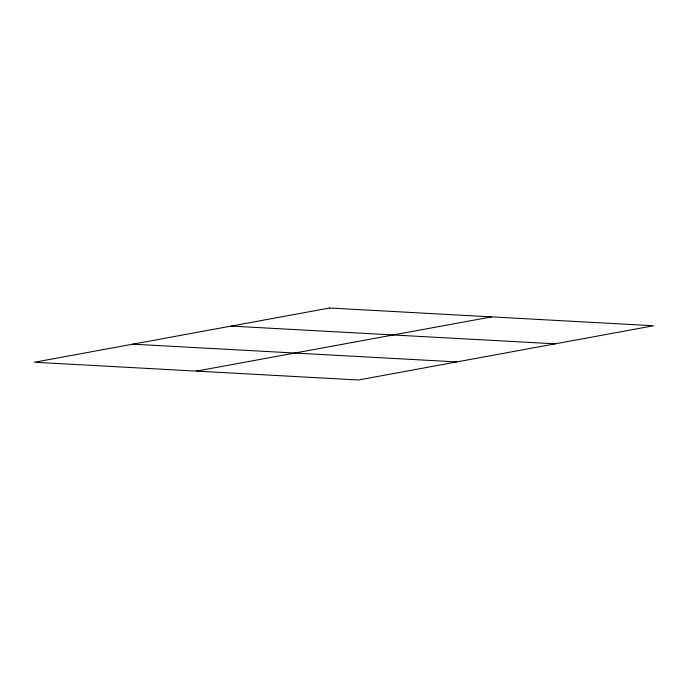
<?xml version="1.0" encoding="UTF-8"?>
<svg xmlns="http://www.w3.org/2000/svg" width="688" height="688" viewBox="0 0 688 688"><rect width="100%" height="100%" fill="white"/><g stroke="black" fill="none" stroke-linecap="round" stroke-linejoin="round"><path stroke-width="1.03" d="M196.415 371.116L491.585 316.884M231.185 326.086L555.207 343.837M132.793 344.163L456.815 361.914M329.578 308.009L34.4 362.241L358.422 379.991L653.6 325.759L329.578 308.009"/></g></svg>
